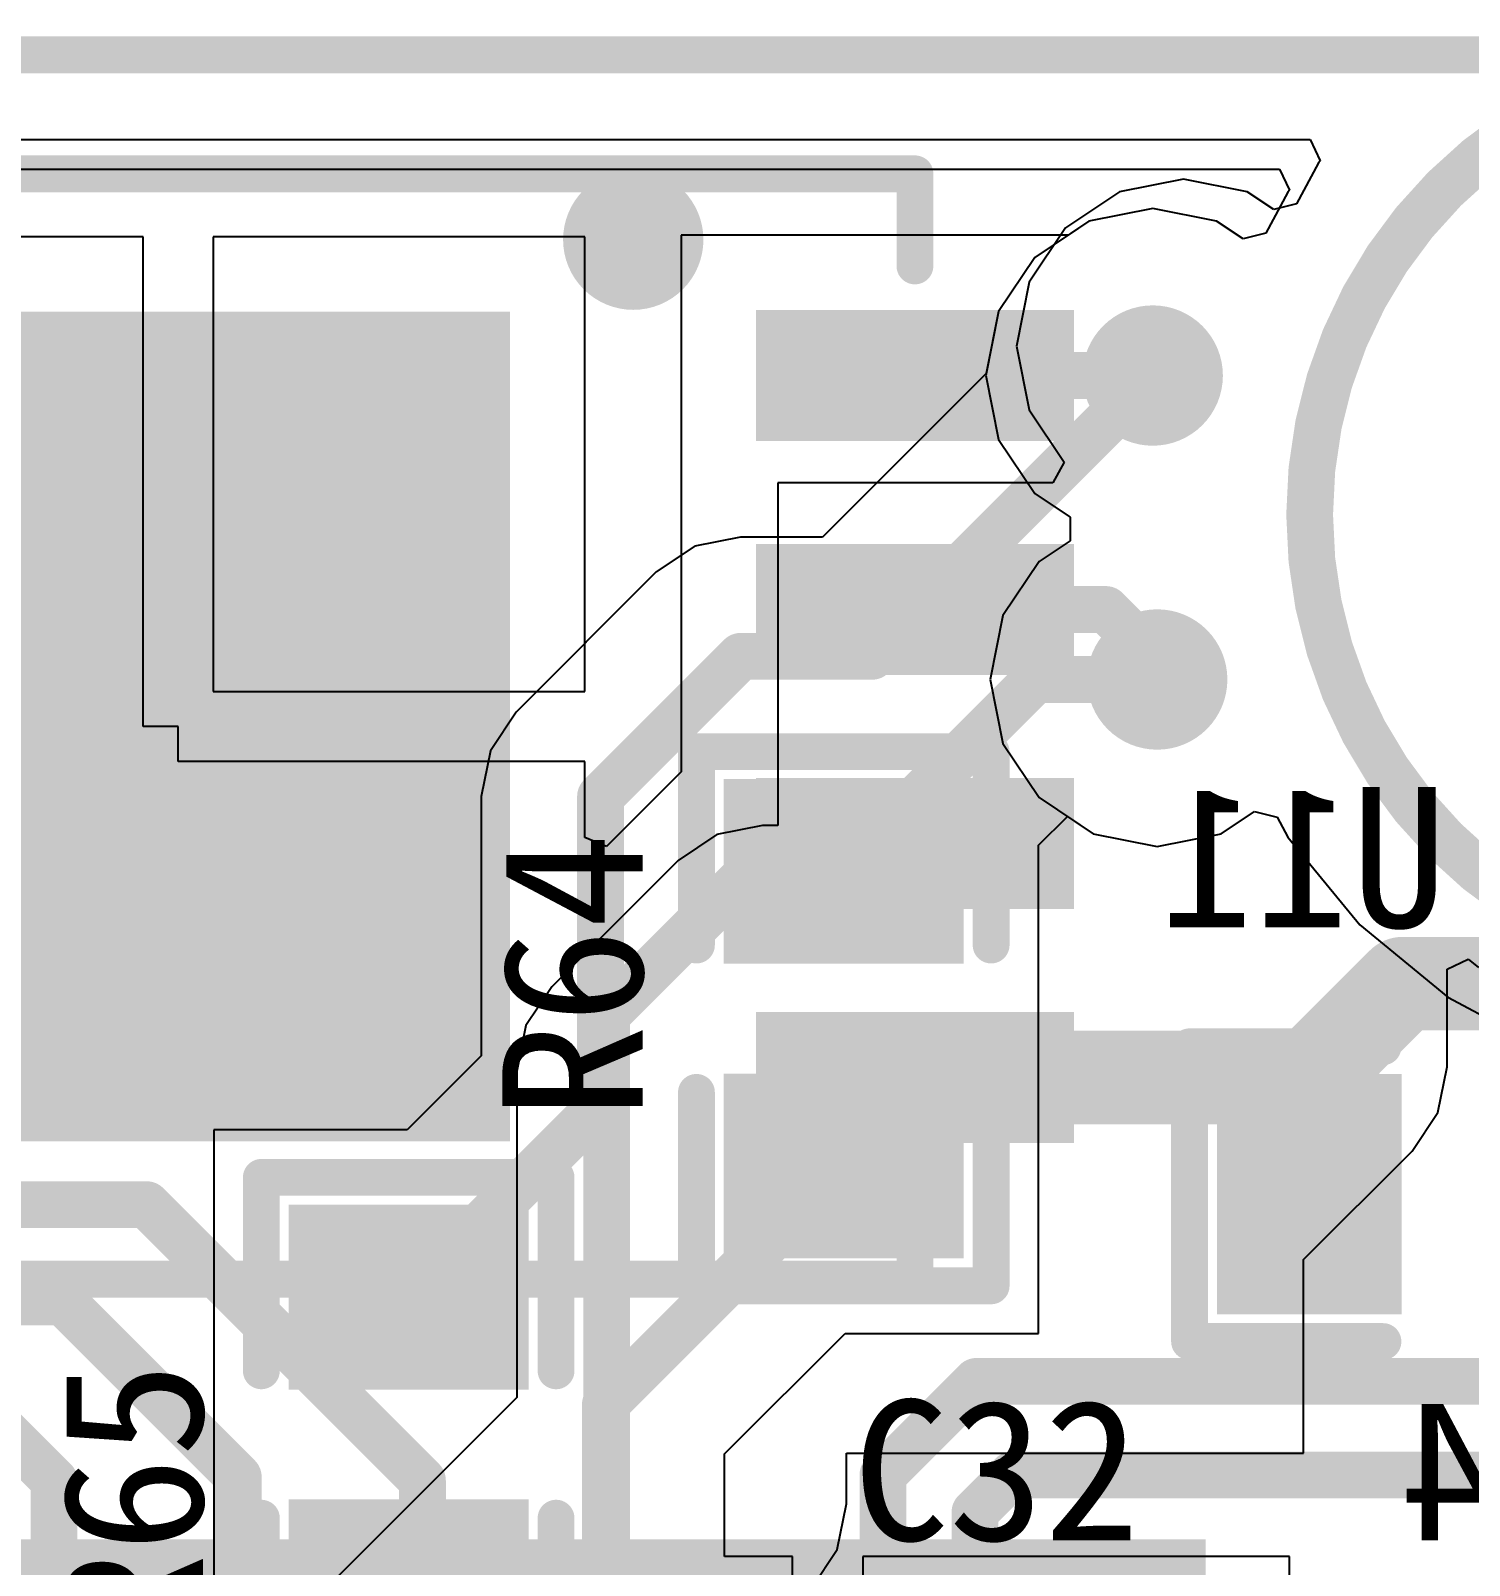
# Model space of a CAD drawing. Header units: millimetres. Extents: x 192 to 285.3, y 128.7 to 184.7.
# Drawn here: x 211.67 to 219.48, y 176.4 to 184.73 of the extents above; entities that cross this region are included whole.
import ezdxf

# ---------------------------------------------------------------- set-up
doc = ezdxf.new("R2010")
doc.units = ezdxf.units.MM
for name, color, linetype in [('BottomLayer', 5, 'Continuous'), ('BottomOverlay', 54, 'Continuous'), ('BottomPaste', 16, 'Continuous'), ('BottomSolder', 6, 'Continuous'), ('ConnectLayer', 7, 'Continuous'), ('KeepOutLayer', 6, 'Continuous'), ('MidLayer1', 16, 'Continuous'), ('MidLayer2', 76, 'Continuous'), ('MultiLayer', 9, 'Continuous'), ('TopLayer', 1, 'Continuous'), ('TopOverlay', 2, 'Continuous'), ('TopPaste', 8, 'Continuous'), ('TopSolder', 216, 'Continuous'), ('ViaHoleLayer', 16, 'Continuous')]:
    doc.layers.add(name, color=color, linetype=linetype)

# ---------------------------------------------------------------- blocks, each defined once
blk = doc.blocks.new('WSON8X6_8_B_15')
at = {"layer": 'BottomLayer'}
for points in [[(-4.762, 1.651), (-3.238, 1.651), (-4.762, 2.159), (-3.238, 2.159)], [(-1.7, -2.15), (1.7, -2.15), (-1.7, 2.15), (1.7, 2.15)], [(3.238, 1.651), (4.762, 1.651), (3.238, 2.159), (4.762, 2.159)], [(-4.762, 0.381), (-3.238, 0.381), (-4.762, 0.889), (-3.238, 0.889)], [(3.238, 0.381), (4.762, 0.381), (3.238, 0.889), (4.762, 0.889)], [(-4.762, -0.889), (-3.238, -0.889), (-4.762, -0.381), (-3.238, -0.381)], [(3.238, -0.889), (4.762, -0.889), (3.238, -0.381), (4.762, -0.381)], [(-4.762, -2.159), (-3.238, -2.159), (-4.762, -1.651), (-3.238, -1.651)], [(3.238, -2.159), (4.762, -2.159), (3.238, -1.651), (4.762, -1.651)]]:
    blk.add_solid(points, dxfattribs=at)
at = {"layer": 'BottomOverlay'}
for points, const_width in [([(-4, 2.5), (-4, 3)], 0.2), ([(-4, 3), (4, 3)], 0.2), ([(4, 2.5), (4, 3)], 0.2), ([(-4.98, -3.26), (-4.6, -2.64)], 0.5), ([(-4.6, -2.64), (-4.17, -3.26)], 0.5), ([(-4, -2.5), (-3.5, -3)], 0.2), ([(4, -3), (4, -2.5)], 0.2), ([(-3.5, -3), (4, -3)], 0.2), ([(-4.98, -3.26), (-4.17, -3.26)], 0.5)]:
    blk.add_lwpolyline(points, dxfattribs=dict(at, const_width=const_width))
for points, const_width in [([(-4.05, 3, 1), (-3.95, 3, 1)], 0.1), ([(-4.05, 3, 1), (-3.95, 3, 1)], 0.1), ([(3.95, 3, 1), (4.05, 3, 1)], 0.1), ([(3.95, 3, 1), (4.05, 3, 1)], 0.1), ([(-4.05, 2.5, 1), (-3.95, 2.5, 1)], 0.1), ([(3.95, 2.5, 1), (4.05, 2.5, 1)], 0.1), ([(-4.725, -2.64, 1), (-4.475, -2.64, 1)], 0.25), ([(-4.725, -2.64, 1), (-4.475, -2.64, 1)], 0.25), ([(-4.05, -2.5, 1), (-3.95, -2.5, 1)], 0.1), ([(3.95, -2.5, 1), (4.05, -2.5, 1)], 0.1), ([(-3.55, -3, 1), (-3.45, -3, 1)], 0.1), ([(-3.55, -3, 1), (-3.45, -3, 1)], 0.1), ([(3.95, -3, 1), (4.05, -3, 1)], 0.1), ([(3.95, -3, 1), (4.05, -3, 1)], 0.1), ([(-5.105, -3.26, 1), (-4.855, -3.26, 1)], 0.25), ([(-5.105, -3.26, 1), (-4.855, -3.26, 1)], 0.25), ([(-4.295, -3.26, 1), (-4.045, -3.26, 1)], 0.25), ([(-4.295, -3.26, 1), (-4.045, -3.26, 1)], 0.25)]:
    blk.add_lwpolyline(points, format="xyb", close=True, dxfattribs=dict(at, const_width=const_width))
at = {"layer": 'BottomPaste'}
for points in [[(-4.762, 1.651), (-3.238, 1.651), (-4.762, 2.159), (-3.238, 2.159)], [(-1.7, -2.15), (1.7, -2.15), (-1.7, 2.15), (1.7, 2.15)], [(3.238, 1.651), (4.762, 1.651), (3.238, 2.159), (4.762, 2.159)], [(-4.762, 0.381), (-3.238, 0.381), (-4.762, 0.889), (-3.238, 0.889)], [(3.238, 0.381), (4.762, 0.381), (3.238, 0.889), (4.762, 0.889)], [(-4.762, -0.889), (-3.238, -0.889), (-4.762, -0.381), (-3.238, -0.381)], [(3.238, -0.889), (4.762, -0.889), (3.238, -0.381), (4.762, -0.381)], [(-4.762, -2.159), (-3.238, -2.159), (-4.762, -1.651), (-3.238, -1.651)], [(3.238, -2.159), (4.762, -2.159), (3.238, -1.651), (4.762, -1.651)]]:
    blk.add_solid(points, dxfattribs=at)
at = {"layer": 'BottomSolder'}
for points in [[(-4.8636, 1.5494), (-3.1364, 1.5494), (-4.8636, 2.2606), (-3.1364, 2.2606)], [(-1.8016, -2.2516), (1.8016, -2.2516), (-1.8016, 2.2516), (1.8016, 2.2516)], [(3.1364, 1.5494), (4.8636, 1.5494), (3.1364, 2.2606), (4.8636, 2.2606)], [(-4.8636, 0.2794), (-3.1364, 0.2794), (-4.8636, 0.9906), (-3.1364, 0.9906)], [(3.1364, 0.2794), (4.8636, 0.2794), (3.1364, 0.9906), (4.8636, 0.9906)], [(-4.8636, -0.9906), (-3.1364, -0.9906), (-4.8636, -0.2794), (-3.1364, -0.2794)], [(3.1364, -0.9906), (4.8636, -0.9906), (3.1364, -0.2794), (4.8636, -0.2794)], [(-4.8636, -2.2606), (-3.1364, -2.2606), (-4.8636, -1.5494), (-3.1364, -1.5494)], [(3.1364, -2.2606), (4.8636, -2.2606), (3.1364, -1.5494), (4.8636, -1.5494)]]:
    blk.add_solid(points, dxfattribs=at)
blk = doc.blocks.new('0603_B_89')
at = {"layer": 'BottomLayer'}
for points in [[(-1.2, -0.55), (-0.4, -0.55), (-1.2, 0.55), (-0.4, 0.55)], [(0.4, -0.55), (1.2, -0.55), (0.4, 0.55), (1.2, 0.55)]]:
    blk.add_solid(points, dxfattribs=at)
at = {"layer": 'BottomOverlay', "const_width": 0.2}
for points in [[(-0.4, 0.8), (-1.45, 0.8)], [(-1.45, 0.8), (-1.45, -0.8)], [(1.45, 0.8), (0.4, 0.8)], [(1.45, 0.8), (1.45, -0.8)], [(-0.4, -0.8), (-1.45, -0.8)], [(1.45, -0.8), (0.4, -0.8)]]:
    blk.add_lwpolyline(points, dxfattribs=at)
at = {"layer": 'BottomOverlay', "const_width": 0.1}
for points in [[(-1.5, 0.8, 1), (-1.4, 0.8, 1)], [(-1.5, 0.8, 1), (-1.4, 0.8, 1)], [(-0.45, 0.8, 1), (-0.35, 0.8, 1)], [(0.35, 0.8, 1), (0.45, 0.8, 1)], [(1.4, 0.8, 1), (1.5, 0.8, 1)], [(1.4, 0.8, 1), (1.5, 0.8, 1)], [(-1.5, -0.8, 1), (-1.4, -0.8, 1)], [(-1.5, -0.8, 1), (-1.4, -0.8, 1)], [(-0.45, -0.8, 1), (-0.35, -0.8, 1)], [(0.35, -0.8, 1), (0.45, -0.8, 1)], [(1.4, -0.8, 1), (1.5, -0.8, 1)], [(1.4, -0.8, 1), (1.5, -0.8, 1)]]:
    blk.add_lwpolyline(points, format="xyb", close=True, dxfattribs=at)
at = {"layer": 'BottomPaste'}
for points in [[(-1.2, -0.55), (-0.4, -0.55), (-1.2, 0.55), (-0.4, 0.55)], [(0.4, -0.55), (1.2, -0.55), (0.4, 0.55), (1.2, 0.55)]]:
    blk.add_solid(points, dxfattribs=at)
at = {"layer": 'BottomSolder'}
for points in [[(-1.3016, -0.6516), (-0.2984, -0.6516), (-1.3016, 0.6516), (-0.2984, 0.6516)], [(0.2984, -0.6516), (1.3016, -0.6516), (0.2984, 0.6516), (1.3016, 0.6516)]]:
    blk.add_solid(points, dxfattribs=at)
blk = doc.blocks.new('TQFP_64_B_120')
at = {"layer": 'BottomLayer'}
for points in [[(-2.4, 4.95), (-2.1, 4.95), (-2.4, 7.05), (-2.1, 7.05)], [(-1.9, 4.95), (-1.6, 4.95), (-1.9, 7.05), (-1.6, 7.05)], [(-1.4, 4.95), (-1.1, 4.95), (-1.4, 7.05), (-1.1, 7.05)], [(-0.9, 4.95), (-0.6, 4.95), (-0.9, 7.05), (-0.6, 7.05)], [(-0.4, 4.95), (-0.1, 4.95), (-0.4, 7.05), (-0.1, 7.05)], [(0.1, 4.95), (0.4, 4.95), (0.1, 7.05), (0.4, 7.05)], [(0.6, 4.95), (0.9, 4.95), (0.6, 7.05), (0.9, 7.05)], [(1.1, 4.95), (1.4, 4.95), (1.1, 7.05), (1.4, 7.05)], [(1.6, 4.95), (1.9, 4.95), (1.6, 7.05), (1.9, 7.05)], [(2.1, 4.95), (2.4, 4.95), (2.1, 7.05), (2.4, 7.05)], [(2.6, 4.95), (2.9, 4.95), (2.6, 7.05), (2.9, 7.05)], [(3.1, 4.95), (3.4, 4.95), (3.1, 7.05), (3.4, 7.05)], [(3.6, 4.95), (3.9, 4.95), (3.6, 7.05), (3.9, 7.05)]]:
    blk.add_solid(points, dxfattribs=at)
at = {"layer": 'BottomPaste'}
for points in [[(-2.4, 4.95), (-2.1, 4.95), (-2.4, 7.05), (-2.1, 7.05)], [(-1.9, 4.95), (-1.6, 4.95), (-1.9, 7.05), (-1.6, 7.05)], [(-1.4, 4.95), (-1.1, 4.95), (-1.4, 7.05), (-1.1, 7.05)], [(-0.9, 4.95), (-0.6, 4.95), (-0.9, 7.05), (-0.6, 7.05)], [(-0.4, 4.95), (-0.1, 4.95), (-0.4, 7.05), (-0.1, 7.05)], [(0.1, 4.95), (0.4, 4.95), (0.1, 7.05), (0.4, 7.05)], [(0.6, 4.95), (0.9, 4.95), (0.6, 7.05), (0.9, 7.05)], [(1.1, 4.95), (1.4, 4.95), (1.1, 7.05), (1.4, 7.05)], [(1.6, 4.95), (1.9, 4.95), (1.6, 7.05), (1.9, 7.05)], [(2.1, 4.95), (2.4, 4.95), (2.1, 7.05), (2.4, 7.05)], [(2.6, 4.95), (2.9, 4.95), (2.6, 7.05), (2.9, 7.05)], [(3.1, 4.95), (3.4, 4.95), (3.1, 7.05), (3.4, 7.05)], [(3.6, 4.95), (3.9, 4.95), (3.6, 7.05), (3.9, 7.05)]]:
    blk.add_solid(points, dxfattribs=at)
at = {"layer": 'BottomSolder'}
for points in [[(-2.5016, 4.8484), (-1.9984, 4.8484), (-2.5016, 7.1516), (-1.9984, 7.1516)], [(-2.0016, 4.8484), (-1.4984, 4.8484), (-2.0016, 7.1516), (-1.4984, 7.1516)], [(-1.5016, 4.8484), (-0.9984, 4.8484), (-1.5016, 7.1516), (-0.9984, 7.1516)], [(-1.0016, 4.8484), (-0.4984, 4.8484), (-1.0016, 7.1516), (-0.4984, 7.1516)], [(-0.5016, 4.8484), (0.0016, 4.8484), (-0.5016, 7.1516), (0.0016, 7.1516)], [(-0.0016, 4.8484), (0.5016, 4.8484), (-0.0016, 7.1516), (0.5016, 7.1516)], [(0.4984, 4.8484), (1.0016, 4.8484), (0.4984, 7.1516), (1.0016, 7.1516)], [(0.9984, 4.8484), (1.5016, 4.8484), (0.9984, 7.1516), (1.5016, 7.1516)], [(1.4984, 4.8484), (2.0016, 4.8484), (1.4984, 7.1516), (2.0016, 7.1516)], [(1.9984, 4.8484), (2.5016, 4.8484), (1.9984, 7.1516), (2.5016, 7.1516)], [(2.4984, 4.8484), (3.0016, 4.8484), (2.4984, 7.1516), (3.0016, 7.1516)], [(2.9984, 4.8484), (3.5016, 4.8484), (2.9984, 7.1516), (3.5016, 7.1516)], [(3.4984, 4.8484), (4.0016, 4.8484), (3.4984, 7.1516), (4.0016, 7.1516)]]:
    blk.add_solid(points, dxfattribs=at)
blk = doc.blocks.new('0603_153')
at = {"layer": 'TopLayer'}
for points in [[(-0.4, -0.55), (0.4, -0.55), (-0.4, 0.55), (0.4, 0.55)], [(1.2, -0.55), (2, -0.55), (1.2, 0.55), (2, 0.55)]]:
    blk.add_solid(points, dxfattribs=at)
at = {"layer": 'TopOverlay', "const_width": 0.2}
for points in [[(0.4, 0.8), (-0.65, 0.8)], [(-0.65, -0.8), (-0.65, 0.8)], [(2.25, 0.8), (1.2, 0.8)], [(2.25, -0.8), (2.25, 0.8)], [(0.4, -0.8), (-0.65, -0.8)], [(2.25, -0.8), (1.2, -0.8)]]:
    blk.add_lwpolyline(points, dxfattribs=at)
at = {"layer": 'TopOverlay', "const_width": 0.1}
for points in [[(-0.7, 0.8, 1), (-0.6, 0.8, 1)], [(-0.7, 0.8, 1), (-0.6, 0.8, 1)], [(0.35, 0.8, 1), (0.45, 0.8, 1)], [(1.15, 0.8, 1), (1.25, 0.8, 1)], [(2.2, 0.8, 1), (2.3, 0.8, 1)], [(2.2, 0.8, 1), (2.3, 0.8, 1)], [(-0.7, -0.8, 1), (-0.6, -0.8, 1)], [(-0.7, -0.8, 1), (-0.6, -0.8, 1)], [(0.35, -0.8, 1), (0.45, -0.8, 1)], [(1.15, -0.8, 1), (1.25, -0.8, 1)], [(2.2, -0.8, 1), (2.3, -0.8, 1)], [(2.2, -0.8, 1), (2.3, -0.8, 1)]]:
    blk.add_lwpolyline(points, format="xyb", close=True, dxfattribs=at)
at = {"layer": 'TopPaste'}
for points in [[(-0.4, -0.55), (0.4, -0.55), (-0.4, 0.55), (0.4, 0.55)], [(1.2, -0.55), (2, -0.55), (1.2, 0.55), (2, 0.55)]]:
    blk.add_solid(points, dxfattribs=at)
at = {"layer": 'TopSolder'}
for points in [[(-0.5016, -0.6516), (0.5016, -0.6516), (-0.5016, 0.6516), (0.5016, 0.6516)], [(1.0984, -0.6516), (2.1016, -0.6516), (1.0984, 0.6516), (2.1016, 0.6516)]]:
    blk.add_solid(points, dxfattribs=at)
blk = doc.blocks.new('0603_154')
at = {"layer": 'TopLayer'}
for points in [[(-0.4, -0.55), (0.4, -0.55), (-0.4, 0.55), (0.4, 0.55)], [(1.2, -0.55), (2, -0.55), (1.2, 0.55), (2, 0.55)]]:
    blk.add_solid(points, dxfattribs=at)
at = {"layer": 'TopOverlay', "const_width": 0.2}
for points in [[(0.4, 0.8), (-0.65, 0.8)], [(-0.65, -0.8), (-0.65, 0.8)], [(2.25, 0.8), (1.2, 0.8)], [(2.25, -0.8), (2.25, 0.8)], [(0.4, -0.8), (-0.65, -0.8)], [(2.25, -0.8), (1.2, -0.8)]]:
    blk.add_lwpolyline(points, dxfattribs=at)
at = {"layer": 'TopOverlay', "const_width": 0.1}
for points in [[(-0.7, 0.8, 1), (-0.6, 0.8, 1)], [(-0.7, 0.8, 1), (-0.6, 0.8, 1)], [(0.35, 0.8, 1), (0.45, 0.8, 1)], [(1.15, 0.8, 1), (1.25, 0.8, 1)], [(2.2, 0.8, 1), (2.3, 0.8, 1)], [(2.2, 0.8, 1), (2.3, 0.8, 1)], [(-0.7, -0.8, 1), (-0.6, -0.8, 1)], [(-0.7, -0.8, 1), (-0.6, -0.8, 1)], [(0.35, -0.8, 1), (0.45, -0.8, 1)], [(1.15, -0.8, 1), (1.25, -0.8, 1)], [(2.2, -0.8, 1), (2.3, -0.8, 1)], [(2.2, -0.8, 1), (2.3, -0.8, 1)]]:
    blk.add_lwpolyline(points, format="xyb", close=True, dxfattribs=at)
at = {"layer": 'TopPaste'}
for points in [[(-0.4, -0.55), (0.4, -0.55), (-0.4, 0.55), (0.4, 0.55)], [(1.2, -0.55), (2, -0.55), (1.2, 0.55), (2, 0.55)]]:
    blk.add_solid(points, dxfattribs=at)
at = {"layer": 'TopSolder'}
for points in [[(-0.5016, -0.6516), (0.5016, -0.6516), (-0.5016, 0.6516), (0.5016, 0.6516)], [(1.0984, -0.6516), (2.1016, -0.6516), (1.0984, 0.6516), (2.1016, 0.6516)]]:
    blk.add_solid(points, dxfattribs=at)

msp = doc.modelspace()

# ---------------------------------------------------------------- linework, layer by layer
at = {"layer": 'BottomLayer'}
for p, q in [((205.1614, 183.9831), (218.4459, 183.9831)), ((218.4459, 183.9831), (218.5002, 183.8683)), ((218.4911, 183.8572), (218.372, 183.6344)), ((218.5002, 183.8683), (218.4911, 183.8572)), ((217.4115, 183.6994), (217.2987, 183.624)), ((217.7584, 183.7684), (217.4115, 183.6994)), ((218.1053, 183.6994), (217.7584, 183.7684)), ((218.2488, 183.6035), (218.1053, 183.6994)), ((212.2769, 183.615), (210.2594, 183.615)), ((212.2769, 180.9567), (212.2769, 183.615)), ((214.6754, 183.615), (212.6579, 183.615)), ((212.6579, 183.615), (212.6579, 181.1475)), ((214.6754, 181.1475), (214.6754, 183.615)), ((217.2987, 183.624), (215.1974, 183.624)), ((215.1974, 183.624), (215.1974, 182.1)), ((218.372, 183.6344), (218.2488, 183.6035)), ((215.1974, 182.1), (215.1974, 180.83)), ((212.6579, 181.1475), (214.6754, 181.1475)), ((212.4671, 180.9567), (212.2769, 180.9567)), ((212.4671, 180.7665), (212.4671, 180.9567)), ((215.1974, 180.83), (215.1974, 180.7106)), ((214.6754, 180.7665), (212.4671, 180.7665)), ((214.6754, 180.3546), (214.6754, 180.7665)), ((215.1974, 180.7106), (214.7927, 180.306)), ((214.7927, 180.306), (214.6754, 180.3546))]:
    msp.add_line(p, q, dxfattribs=at)
for points, const_width in [([(214.7475, 183.5996, 1), (215.1285, 183.5996, 1)], 0.381), ([(217.5679, 182.862, 1), (217.9489, 182.862, 1)], 0.381), ([(213.5918, 182.7106, 1), (213.8458, 182.7106, 1)], 0.254), ([(216.9119, 182.862, 1), (217.0389, 182.862, 1)], 0.127), ([(217.6949, 182.862, 1), (217.8219, 182.862, 1)], 0.127), ([(213.5918, 181.9994, 1), (213.8458, 181.9994, 1)], 0.254), ([(216.4039, 181.592, 1), (216.5309, 181.592, 1)], 0.127), ([(217.4409, 181.592, 1), (217.5679, 181.592, 1)], 0.127), ([(217.4409, 181.592, 1), (217.5679, 181.592, 1)], 0.127), ([(217.5923, 181.212, 1), (217.9733, 181.212, 1)], 0.381), ([(217.7193, 181.3136, 1), (217.8463, 181.3136, 1)], 0.127), ([(217.7193, 181.3136, 1), (217.8463, 181.3136, 1)], 0.127), ([(217.7193, 181.212, 1), (217.8463, 181.212, 1)], 0.127), ([(212.3924, 180.957, 1), (212.5424, 180.957, 1)], 0.15), ([(212.9004, 180.957, 1), (213.0504, 180.957, 1)], 0.15), ([(215.6609, 180.322, 1), (215.7879, 180.322, 1)], 0.127), ([(215.6609, 180.322, 1), (215.7879, 180.322, 1)], 0.127), ([(216.4039, 180.322, 1), (216.5309, 180.322, 1)], 0.127), ([(216.4039, 180.322, 1), (216.5309, 180.322, 1)], 0.127), ([(216.9119, 180.322, 1), (217.0389, 180.322, 1)], 0.127), ([(218.9894, 179.561, 1), (219.2434, 179.561, 1)], 0.254), ([(218.9894, 179.561, 1), (219.2434, 179.561, 1)], 0.254), ([(212.4488, 179.307, 1), (212.7028, 179.307, 1)], 0.254), ([(213.6172, 179.307, 1), (213.8712, 179.307, 1)], 0.254), ([(214.7299, 179.391, 1), (214.8569, 179.391, 1)], 0.127), ([(214.7299, 179.391, 1), (214.8569, 179.391, 1)], 0.127), ([(216.3404, 179.052, 1), (216.5944, 179.052, 1)], 0.254), ([(216.8484, 179.052, 1), (217.1024, 179.052, 1)], 0.254), ([(218.4814, 179.053, 1), (218.7354, 179.053, 1)], 0.254), ([(218.4814, 179.053, 1), (218.7354, 179.053, 1)], 0.254), ([(218.6094, 179.052, 1), (218.8634, 179.052, 1)], 0.254), ([(218.6094, 179.052, 1), (218.8634, 179.052, 1)], 0.254), ([(218.4814, 178.418, 1), (218.7354, 178.418, 1)], 0.254), ([(212.2329, 178.361, 1), (212.3599, 178.361, 1)], 0.127), ([(212.2329, 178.361, 1), (212.3599, 178.361, 1)], 0.127), ([(211.7791, 177.8338, 1), (211.9061, 177.8338, 1)], 0.127), ([(211.7791, 177.8338, 1), (211.9061, 177.8338, 1)], 0.127), ([(216.7379, 177.402, 1), (216.8649, 177.402, 1)], 0.127), ([(216.7379, 177.402, 1), (216.8649, 177.402, 1)], 0.127), ([(211.7299, 176.8636, 1), (211.8569, 176.8636, 1)], 0.127), ([(211.7299, 176.8636, 1), (211.8569, 176.8636, 1)], 0.127), ([(212.7299, 176.883, 1), (212.8569, 176.883, 1)], 0.127), ([(212.7299, 176.883, 1), (212.8569, 176.883, 1)], 0.127), ([(213.7299, 176.864, 1), (213.8569, 176.864, 1)], 0.127), ([(213.7299, 176.864, 1), (213.8569, 176.864, 1)], 0.127), ([(216.2299, 176.894, 1), (216.3569, 176.894, 1)], 0.127), ([(216.2299, 176.894, 1), (216.3569, 176.894, 1)], 0.127), ([(216.9319, 176.894, 1), (217.0589, 176.894, 1)], 0.127), ([(216.9319, 176.894, 1), (217.0589, 176.894, 1)], 0.127), ([(216.7299, 176.692, 1), (216.8569, 176.692, 1)], 0.127), ([(216.7299, 176.692, 1), (216.8569, 176.692, 1)], 0.127), ([(211.7299, 176.5892, 1), (211.8569, 176.5892, 1)], 0.127), ([(211.7299, 176.5892, 1), (211.8569, 176.5892, 1)], 0.127)]:
    msp.add_lwpolyline(points, format="xyb", close=True, dxfattribs=dict(at, const_width=const_width))
for points, const_width in [([(210.5624, 182.862), (212.4674, 180.957)], 0.3), ([(211.0704, 182.862), (212.9754, 180.957)], 0.3), ([(216.9754, 182.862), (217.7584, 182.862)], 0.254), ([(216.4674, 181.592), (217.5044, 181.592)], 0.254), ([(217.5044, 181.592), (217.7828, 181.3136)], 0.254), ([(217.7828, 181.212), (217.7828, 181.3136)], 0.254), ([(214.7934, 179.391), (215.7244, 180.322)], 0.254), ([(215.7244, 180.322), (216.4674, 180.322)], 0.254), ([(216.4674, 180.322), (216.9754, 180.322)], 0.254), ([(218.6084, 179.053), (219.1164, 179.561)], 0.508), ([(219.1164, 179.561), (222.8164, 179.561)], 0.508), ([(214.7934, 175.393), (214.7934, 179.391)], 0.254), ([(216.4674, 179.052), (218.7364, 179.052)], 0.508), ([(216.9754, 179.052), (218.7364, 179.052)], 0.508), ([(218.6084, 178.418), (218.6084, 179.053)], 0.508), ([(210.5754, 178.361), (212.2964, 178.361)], 0.254), ([(212.2964, 178.361), (213.7934, 176.864)], 0.254), ([(210.2136, 177.8338), (211.8426, 177.8338)], 0.254), ([(211.8426, 177.8338), (212.7934, 176.883)], 0.254), ([(211.255, 177.402), (211.7934, 176.8636)], 0.254), ([(216.2934, 176.894), (216.8014, 177.402)], 0.254), ([(216.8014, 177.402), (221.6414, 177.402)], 0.254), ([(211.7934, 176.5892), (211.7934, 176.8636)], 0.254), ([(212.7934, 175.393), (212.7934, 176.883)], 0.254), ([(213.7934, 175.393), (213.7934, 176.864)], 0.254), ([(216.2934, 175.393), (216.2934, 176.894)], 0.254), ([(216.7934, 176.692), (216.9954, 176.894)], 0.254), ([(216.9954, 176.894), (221.8214, 176.894)], 0.254), ([(216.7934, 175.393), (216.7934, 176.692)], 0.254), ([(211.7934, 175.393), (211.7934, 176.5892)], 0.254)]:
    msp.add_lwpolyline(points, dxfattribs=dict(at, const_width=const_width))
at = {"layer": 'ConnectLayer'}
for p, q in [((205.3279, 184.1433), (218.6125, 184.1433)), ((218.6125, 184.1433), (218.6668, 184.0284)), ((218.6668, 184.0284), (218.6577, 184.0174)), ((205.1614, 183.9831), (218.4459, 183.9831)), ((205.1614, 183.9831), (218.4459, 183.9831)), ((218.4459, 183.9831), (218.5002, 183.8683)), ((218.4459, 183.9831), (218.5002, 183.8683)), ((218.6577, 184.0174), (218.5386, 183.7945)), ((217.5781, 183.8596), (217.284, 183.6631)), ((217.9249, 183.9286), (217.5781, 183.8596)), ((218.2718, 183.8596), (217.9249, 183.9286)), ((218.4154, 183.7637), (218.2718, 183.8596)), ((218.4911, 183.8572), (218.372, 183.6344)), ((218.4911, 183.8572), (218.372, 183.6344)), ((218.5002, 183.8683), (218.4911, 183.8572)), ((218.5002, 183.8683), (218.4911, 183.8572)), ((218.5386, 183.7945), (218.4154, 183.7637)), ((217.4115, 183.6994), (217.1175, 183.5029)), ((217.4115, 183.6994), (217.2987, 183.624)), ((217.7584, 183.7684), (217.4115, 183.6994)), ((217.7584, 183.7684), (217.4115, 183.6994)), ((218.1053, 183.6994), (217.7584, 183.7684)), ((218.1053, 183.6994), (217.7584, 183.7684)), ((218.2488, 183.6035), (218.1053, 183.6994)), ((218.2488, 183.6035), (218.1053, 183.6994)), ((212.2769, 183.615), (210.2594, 183.615)), ((212.2769, 180.9567), (212.2769, 183.615)), ((214.6754, 183.615), (212.6579, 183.615)), ((212.6579, 183.615), (212.6579, 181.1475)), ((214.6754, 181.1475), (214.6754, 183.615)), ((217.2987, 183.624), (215.1974, 183.624)), ((215.1974, 183.624), (215.1974, 182.1)), ((217.284, 183.6631), (217.0875, 183.3691)), ((218.372, 183.6344), (218.2488, 183.6035)), ((218.372, 183.6344), (218.2488, 183.6035)), ((217.1175, 183.5029), (216.921, 183.2089)), ((217.0875, 183.3691), (217.0185, 183.0222)), ((216.921, 183.2089), (216.852, 182.862)), ((217.0185, 183.0222), (217.0875, 182.6753)), ((216.852, 182.862), (216.921, 182.5151)), ((217.0875, 182.6753), (217.2767, 182.3922)), ((216.921, 182.5151), (217.1175, 182.2211)), ((217.2767, 182.3922), (217.2168, 182.2802)), ((217.2168, 182.2802), (215.7229, 182.2802)), ((215.7229, 182.2802), (215.7229, 180.4642)), ((217.1175, 182.2211), (217.3101, 182.0924)), ((215.1974, 182.1), (215.1974, 180.83)), ((217.3101, 182.0924), (217.3101, 181.9653)), ((217.3101, 181.9653), (217.1419, 181.8529)), ((217.1419, 181.8529), (216.9454, 181.5589)), ((216.9454, 181.5589), (216.8764, 181.212)), ((216.8764, 181.212), (216.9454, 180.8651)), ((212.6579, 181.1475), (214.6754, 181.1475)), ((212.4671, 180.9567), (212.2769, 180.9567)), ((212.4671, 180.7665), (212.4671, 180.9567)), ((216.9454, 180.8651), (217.1419, 180.5711)), ((215.1974, 180.83), (215.1974, 180.7106)), ((214.6754, 180.7665), (212.4671, 180.7665)), ((214.6754, 180.3546), (214.6754, 180.7665)), ((215.1974, 180.7106), (214.7927, 180.306)), ((217.1419, 180.5711), (217.4359, 180.3746)), ((215.7229, 180.4642), (215.7229, 180.4196)), ((218.1297, 180.3746), (218.3104, 180.4954)), ((218.3104, 180.4954), (218.4336, 180.4645)), ((218.4336, 180.4645), (218.4911, 180.3569)), ((215.3912, 180.3703), (215.1812, 180.23)), ((215.639, 180.4196), (215.3912, 180.3703)), ((215.7229, 180.4196), (215.639, 180.4196)), ((217.4359, 180.3746), (217.7828, 180.3056)), ((217.7828, 180.3056), (218.1297, 180.3746)), ((214.7927, 180.306), (214.6754, 180.3546)), ((218.4911, 180.3569), (218.8829, 179.8795)), ((215.1812, 180.23), (214.4952, 179.544)), ((218.8829, 179.8795), (219.3603, 179.4878)), ((219.3564, 179.6393), (219.4712, 179.6936)), ((219.4712, 179.6936), (219.5268, 179.6479)), ((219.3564, 179.1092), (219.3564, 179.6393)), ((214.4952, 179.544), (214.3548, 179.3339)), ((219.3603, 179.4878), (219.9049, 179.1966)), ((214.3548, 179.3339), (214.3055, 179.0862)), ((219.3071, 178.8614), (219.3564, 179.1092)), ((214.3055, 179.0862), (214.3055, 177.3144)), ((219.1667, 178.6514), (219.3071, 178.8614)), ((218.5779, 178.0626), (219.1667, 178.6514)), ((218.5779, 177.0122), (218.5779, 178.0626)), ((214.3055, 177.3144), (212.6401, 175.649)), ((216.0949, 176.7367), (216.0949, 177.0122)), ((216.0949, 177.0122), (218.5779, 177.0122)), ((216.0456, 176.4889), (216.0949, 176.7367)), ((215.9052, 176.2789), (216.0456, 176.4889))]:
    msp.add_line(p, q, dxfattribs=at)
at = {"layer": 'KeepOutLayer', "const_width": 0.2}
msp.add_lwpolyline([(193.6034, 184.603), (264.6034, 184.603)], dxfattribs=at)
at = {"layer": 'MidLayer1'}
for p, q in [((205.1614, 183.9831), (218.4459, 183.9831)), ((218.4459, 183.9831), (218.5002, 183.8683)), ((218.4911, 183.8572), (218.372, 183.6344)), ((218.5002, 183.8683), (218.4911, 183.8572)), ((217.4115, 183.6994), (217.1175, 183.5029)), ((217.7584, 183.7684), (217.4115, 183.6994)), ((218.1053, 183.6994), (217.7584, 183.7684)), ((218.2488, 183.6035), (218.1053, 183.6994)), ((218.372, 183.6344), (218.2488, 183.6035)), ((217.1175, 183.5029), (216.921, 183.2089)), ((216.921, 183.2089), (216.852, 182.862)), ((216.852, 182.862), (216.921, 182.5151)), ((216.921, 182.5151), (217.1175, 182.2211)), ((217.1175, 182.2211), (217.3101, 182.0924)), ((217.3101, 182.0924), (217.3101, 181.9653)), ((217.3101, 181.9653), (217.1419, 181.8529)), ((217.1419, 181.8529), (216.9454, 181.5589)), ((216.9454, 181.5589), (216.8764, 181.212)), ((216.8764, 181.212), (216.9454, 180.8651)), ((216.9454, 180.8651), (217.1419, 180.5711)), ((217.1419, 180.5711), (217.4359, 180.3746)), ((218.1297, 180.3746), (218.3104, 180.4954)), ((218.3104, 180.4954), (218.4336, 180.4645)), ((218.4336, 180.4645), (218.4911, 180.3569)), ((217.4359, 180.3746), (217.7828, 180.3056)), ((217.7828, 180.3056), (218.1297, 180.3746)), ((218.4911, 180.3569), (218.8829, 179.8795)), ((218.8829, 179.8795), (219.3603, 179.4878)), ((219.3603, 179.4878), (219.9049, 179.1966))]:
    msp.add_line(p, q, dxfattribs=at)
for points, const_width in [([(214.7475, 183.5996, 1), (215.1285, 183.5996, 1)], 0.381), ([(217.5679, 182.862, 1), (217.9489, 182.862, 1)], 0.381), ([(213.5918, 182.7106, 1), (213.8458, 182.7106, 1)], 0.254), ([(213.5918, 181.9994, 1), (213.8458, 181.9994, 1)], 0.254), ([(217.5923, 181.212, 1), (217.9733, 181.212, 1)], 0.381), ([(212.4488, 179.307, 1), (212.7028, 179.307, 1)], 0.254), ([(213.6172, 179.307, 1), (213.8712, 179.307, 1)], 0.254)]:
    msp.add_lwpolyline(points, format="xyb", close=True, dxfattribs=dict(at, const_width=const_width))
at = {"layer": 'MidLayer2'}
for p, q in [((205.1614, 183.9831), (218.4459, 183.9831)), ((218.4459, 183.9831), (218.5002, 183.8683)), ((218.4911, 183.8572), (218.372, 183.6344)), ((218.5002, 183.8683), (218.4911, 183.8572)), ((217.4115, 183.6994), (217.1175, 183.5029)), ((217.7584, 183.7684), (217.4115, 183.6994)), ((218.1053, 183.6994), (217.7584, 183.7684)), ((218.2488, 183.6035), (218.1053, 183.6994)), ((218.372, 183.6344), (218.2488, 183.6035)), ((217.1175, 183.5029), (216.921, 183.2089)), ((216.921, 183.2089), (216.852, 182.862)), ((216.852, 182.862), (216.921, 182.5151)), ((216.921, 182.5151), (217.1175, 182.2211)), ((217.1175, 182.2211), (217.3101, 182.0924)), ((217.3101, 182.0924), (217.3101, 181.9653)), ((217.3101, 181.9653), (217.1419, 181.8529)), ((217.1419, 181.8529), (216.9454, 181.5589)), ((216.9454, 181.5589), (216.8764, 181.212)), ((216.8764, 181.212), (216.9454, 180.8651)), ((216.9454, 180.8651), (217.1419, 180.5711)), ((217.1419, 180.5711), (217.4359, 180.3746)), ((218.1297, 180.3746), (218.3104, 180.4954)), ((218.3104, 180.4954), (218.4336, 180.4645)), ((218.4336, 180.4645), (218.4911, 180.3569)), ((217.4359, 180.3746), (217.7828, 180.3056)), ((217.7828, 180.3056), (218.1297, 180.3746)), ((218.4911, 180.3569), (218.8829, 179.8795)), ((218.8829, 179.8795), (219.3603, 179.4878)), ((219.3603, 179.4878), (219.9049, 179.1966))]:
    msp.add_line(p, q, dxfattribs=at)
for points, const_width in [([(214.7475, 183.5996, 1), (215.1285, 183.5996, 1)], 0.381), ([(217.5679, 182.862, 1), (217.9489, 182.862, 1)], 0.381), ([(213.5918, 182.7106, 1), (213.8458, 182.7106, 1)], 0.254), ([(213.5918, 181.9994, 1), (213.8458, 181.9994, 1)], 0.254), ([(217.5923, 181.212, 1), (217.9733, 181.212, 1)], 0.381), ([(212.4488, 179.307, 1), (212.7028, 179.307, 1)], 0.254), ([(213.6172, 179.307, 1), (213.8712, 179.307, 1)], 0.254)]:
    msp.add_lwpolyline(points, format="xyb", close=True, dxfattribs=dict(at, const_width=const_width))
at = {"layer": 'MultiLayer'}
for points, const_width in [([(214.7475, 183.5996, 1), (215.1285, 183.5996, 1)], 0.381), ([(217.5679, 182.862, 1), (217.9489, 182.862, 1)], 0.381), ([(213.5918, 182.7106, 1), (213.8458, 182.7106, 1)], 0.254), ([(213.5918, 181.9994, 1), (213.8458, 181.9994, 1)], 0.254), ([(217.5923, 181.212, 1), (217.9733, 181.212, 1)], 0.381), ([(212.4488, 179.307, 1), (212.7028, 179.307, 1)], 0.254), ([(213.6172, 179.307, 1), (213.8712, 179.307, 1)], 0.254)]:
    msp.add_lwpolyline(points, format="xyb", close=True, dxfattribs=dict(at, const_width=const_width))
at = {"layer": 'TopLayer'}
for p, q in [((205.1614, 183.9831), (218.4459, 183.9831)), ((218.4459, 183.9831), (218.5002, 183.8683)), ((218.4911, 183.8572), (218.372, 183.6344)), ((218.5002, 183.8683), (218.4911, 183.8572)), ((217.4115, 183.6994), (217.1175, 183.5029)), ((217.7584, 183.7684), (217.4115, 183.6994)), ((218.1053, 183.6994), (217.7584, 183.7684)), ((218.2488, 183.6035), (218.1053, 183.6994)), ((218.372, 183.6344), (218.2488, 183.6035)), ((217.1175, 183.5029), (216.921, 183.2089)), ((216.921, 183.2089), (216.8543, 182.8735)), ((216.8543, 182.8735), (215.966, 181.9852)), ((215.521, 181.9852), (215.2732, 181.9359)), ((215.966, 181.9852), (215.521, 181.9852)), ((215.2732, 181.9359), (215.0631, 181.7956)), ((215.0631, 181.7956), (214.3024, 181.0348)), ((214.3024, 181.0348), (214.162, 180.8248)), ((214.162, 180.8248), (214.1128, 180.577)), ((214.1128, 180.577), (214.1128, 179.1688)), ((217.139, 180.313), (217.2949, 180.4688)), ((217.2949, 180.4688), (217.4359, 180.3746)), ((218.1297, 180.3746), (218.3104, 180.4954)), ((218.3104, 180.4954), (218.4336, 180.4645)), ((218.4336, 180.4645), (218.4911, 180.3569)), ((217.4359, 180.3746), (217.7828, 180.3056)), ((217.7828, 180.3056), (218.1297, 180.3746)), ((217.139, 179.2626), (217.139, 180.313)), ((218.4911, 180.3569), (218.8829, 179.8795)), ((218.8829, 179.8795), (219.3603, 179.4878)), ((219.3603, 179.4878), (219.9049, 179.1966)), ((217.139, 177.6626), (217.139, 179.2626)), ((214.1128, 179.1688), (213.7112, 178.7672)), ((213.7112, 178.7672), (212.6608, 178.7672)), ((212.6608, 178.7672), (212.6608, 176.9512)), ((215.4339, 177.0079), (216.0886, 177.6626)), ((216.0886, 177.6626), (217.139, 177.6626)), ((212.6608, 176.9512), (212.6608, 176.1168)), ((215.4339, 176.451), (215.4339, 177.0079)), ((215.8029, 176.451), (215.4339, 176.451)), ((215.8029, 175.3927), (215.8029, 176.451)), ((218.5014, 176.451), (216.1839, 176.451)), ((216.1839, 176.451), (216.1839, 175.3927)), ((218.5014, 176.2794), (218.5014, 176.451))]:
    msp.add_line(p, q, dxfattribs=at)
for points, const_width in [([(214.7475, 183.5996, 1), (215.1285, 183.5996, 1)], 0.381), ([(217.5679, 182.862, 1), (217.9489, 182.862, 1)], 0.381), ([(213.5918, 182.7106, 1), (213.8458, 182.7106, 1)], 0.254), ([(217.6949, 182.862, 1), (217.8219, 182.862, 1)], 0.127), ([(213.5918, 181.9994, 1), (213.8458, 181.9994, 1)], 0.254), ([(217.5923, 181.212, 1), (217.9733, 181.212, 1)], 0.381), ([(215.4575, 181.3378, 1), (215.5845, 181.3378, 1)], 0.127), ([(215.4575, 181.3378, 1), (215.5845, 181.3378, 1)], 0.127), ([(216.1707, 181.3378, 1), (216.2977, 181.3378, 1)], 0.127), ([(216.1707, 181.3378, 1), (216.2977, 181.3378, 1)], 0.127), ([(217.0589, 181.212, 1), (217.1859, 181.212, 1)], 0.127), ([(217.0589, 181.212, 1), (217.1859, 181.212, 1)], 0.127), ([(217.7193, 181.212, 1), (217.8463, 181.212, 1)], 0.127), ([(217.7193, 181.212, 1), (217.8463, 181.212, 1)], 0.127), ([(217.9479, 181.212, 1), (218.0749, 181.212, 1)], 0.127), ([(214.6967, 180.577, 1), (214.8237, 180.577, 1)], 0.127), ([(214.6967, 180.577, 1), (214.8237, 180.577, 1)], 0.127), ([(216.0175, 180.1706, 1), (216.1445, 180.1706, 1)], 0.127), ([(212.4488, 179.307, 1), (212.7028, 179.307, 1)], 0.254), ([(213.6172, 179.307, 1), (213.8712, 179.307, 1)], 0.254), ([(214.6967, 178.9006, 1), (214.8237, 178.9006, 1)], 0.127), ([(214.6967, 178.9006, 1), (214.8237, 178.9006, 1)], 0.127), ([(216.0175, 178.5706, 1), (216.1445, 178.5706, 1)], 0.127), ([(213.6553, 177.8592, 1), (213.7823, 177.8592, 1)], 0.127), ([(214.7229, 177.2761, 1), (214.8499, 177.2761, 1)], 0.127), ([(214.7229, 177.2761, 1), (214.8499, 177.2761, 1)], 0.127)]:
    msp.add_lwpolyline(points, format="xyb", close=True, dxfattribs=dict(at, const_width=const_width))
at = {"layer": 'TopLayer', "const_width": 0.254}
for points in [[(216.2342, 181.3378), (217.7584, 182.862)], [(214.7602, 180.577), (215.521, 181.3378)], [(215.521, 181.3378), (216.2342, 181.3378)], [(216.081, 180.1706), (217.1224, 181.212)], [(217.1224, 181.212), (217.7828, 181.212)], [(217.7828, 181.212), (218.0114, 181.212)], [(214.7602, 178.9006), (214.7602, 180.577)], [(213.7188, 177.8592), (214.7602, 178.9006)], [(214.7864, 177.2761), (216.081, 178.5706)], [(214.7864, 175.398), (214.7864, 177.2761)]]:
    msp.add_lwpolyline(points, dxfattribs=at)
at = {"layer": 'TopOverlay'}
for points, const_width in [([(223.6104, 182.107, 1), (218.6104, 182.107, 1)], 0.254), ([(218.5469, 182.107, 1), (218.6739, 182.107, 1)], 0.127)]:
    msp.add_lwpolyline(points, format="xyb", close=True, dxfattribs=dict(at, const_width=const_width))
at = {"layer": 'ViaHoleLayer'}
for points, const_width in [([(214.8428, 183.5996, 1), (215.0333, 183.5996, 1)], 0.1905), ([(217.6632, 182.862, 1), (217.8537, 182.862, 1)], 0.1905), ([(213.6553, 182.7106, 1), (213.7823, 182.7106, 1)], 0.127), ([(213.6553, 181.9994, 1), (213.7823, 181.9994, 1)], 0.127), ([(217.6876, 181.212, 1), (217.8781, 181.212, 1)], 0.1905), ([(212.5123, 179.307, 1), (212.6393, 179.307, 1)], 0.127), ([(213.6807, 179.307, 1), (213.8077, 179.307, 1)], 0.127)]:
    msp.add_lwpolyline(points, format="xyb", close=True, dxfattribs=dict(at, const_width=const_width))

# ---------------------------------------------------------------- block references
for name, p, rotation in [('WSON8X6_8_B_15', (212.4674, 180.957), 360), ('0603_153', (216.081, 180.1706), 270), ('0603_B_89', (219.4084, 178.418), 180), ('0603_154', (213.7188, 177.8592), 270), ('TQFP_64_B_120', (214.0434, 169.393), 360)]:
    msp.add_blockref(name, p, dxfattribs=dict(rotation=rotation))

# ---------------------------------------------------------------- texts
at = {"layer": 'BottomOverlay', "text_generation_flag": 2}
for s, p in [('U11', (219.3576, 179.8658)), ('C34', (220.653, 176.5384))]:
    msp.add_text(s, height=0.762, dxfattribs=at).set_placement(p)
at = {"layer": 'TopOverlay'}
for s, p in [('R64', (214.9888, 178.8244)), ('R65', (212.6012, 175.9542))]:
    msp.add_text(s, height=0.762, rotation=90, dxfattribs=at).set_placement(p)
msp.add_text('C32', height=0.762, dxfattribs=at).set_placement((216.1318, 176.5384))

doc.saveas('drawing.dxf')
